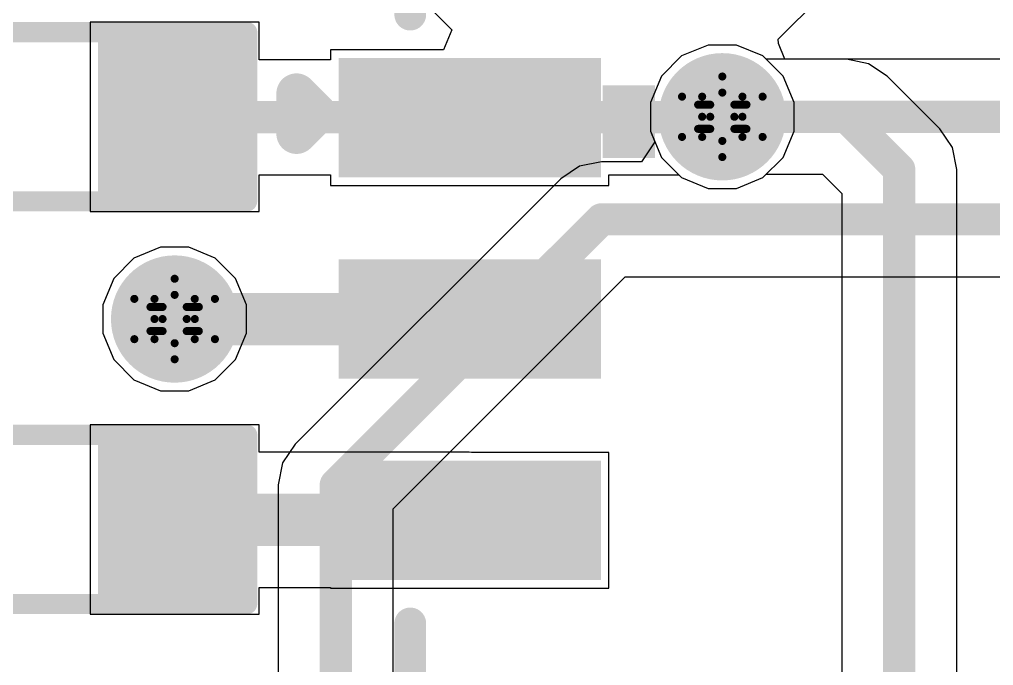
# Model space of a CAD drawing. Header units: inches. Extents: x -2.7 to 10.9, y -2.9 to 7.4.
# Drawn here: x 1.0815 to 1.3233, y -2.3553 to -2.1948 of the extents above; entities that cross this region are included whole.
import ezdxf

# ---------------------------------------------------------------- set-up
doc = ezdxf.new("R2010")
doc.units = ezdxf.units.IN
doc.header["$MEASUREMENT"] = 0
for name, color, linetype in [('Board Outline', 216, 'Continuous'), ('Bottom Layer', 5, 'Continuous'), ('Bottom Solder', 6, 'Continuous'), ('Drill Drawing', 1, 'Continuous'), ('Layer 2', 16, 'Continuous'), ('Layer 3', 76, 'Continuous'), ('Top Layer', 1, 'Continuous'), ('Top Overlay', 2, 'Continuous'), ('Top Paste', 8, 'Continuous'), ('Top Solder', 216, 'Continuous'), ('Via Holes', 16, 'Continuous')]:
    doc.layers.add(name, color=color, linetype=linetype)

# ---------------------------------------------------------------- blocks, each defined once
blk = doc.blocks.new('MICS_6814_133')
at = {"layer": 'Top Layer'}
for points in [[(-0.0285433, 0.01082675), (0.0285433, 0.01082675), (0.0285433, -0.01082675), (-0.0285433, -0.01082675)], [(-0.0285433, -0.03917325), (0.0285433, -0.03917325), (0.0285433, -0.06082675), (-0.0285433, -0.06082675)], [(-0.0285433, -0.08917325), (0.0285433, -0.08917325), (0.0285433, -0.11082675), (-0.0285433, -0.11082675)]]:
    blk.add_hatch(color=1, dxfattribs=at).paths.add_polyline_path(points)
at = {"layer": 'Top Overlay'}
blk.add_hatch(color=2, dxfattribs=at).paths.add_polyline_path([(0.033, -0.01), (0.046, -0.01), (0.046, 0.008), (0.033, 0.008)])
at = {"layer": 'Top Paste'}
for points in [[(-0.0285433, 0.01082675), (0.0285433, 0.01082675), (0.0285433, -0.01082675), (-0.0285433, -0.01082675)], [(-0.0285433, -0.03917325), (0.0285433, -0.03917325), (0.0285433, -0.06082675), (-0.0285433, -0.06082675)], [(-0.0285433, -0.08917325), (0.0285433, -0.08917325), (0.0285433, -0.11082675), (-0.0285433, -0.11082675)]]:
    blk.add_hatch(color=8, dxfattribs=at).paths.add_polyline_path(points)
at = {"layer": 'Top Solder'}
for points in [[(-0.0325433, 0.01482675), (0.0325433, 0.01482675), (0.0325433, -0.01482675), (-0.0325433, -0.01482675)], [(-0.0325433, -0.03517325), (0.0325433, -0.03517325), (0.0325433, -0.06482675), (-0.0325433, -0.06482675)], [(-0.0325433, -0.08517325), (0.0325433, -0.08517325), (0.0325433, -0.11482675), (-0.0325433, -0.11482675)]]:
    blk.add_hatch(color=216, dxfattribs=at).paths.add_polyline_path(points)
at = {"layer": 'Top Overlay'}
for points in [[(-0.0147638, 0.0255906, 0.007874, 0.007874, 0), (-0.0147638, 0.090748, 0.007874, 0.007874, 0)], [(-0.043, 0.006, 0.01, 0.01, 0), (-0.038, 0.001, 0.01, 0.01, 0)], [(-0.043, -0.004, 0.01, 0.01, 0), (-0.043, 0.006, 0.01, 0.01, 0)], [(-0.043, -0.004, 0.01, 0.01, 0), (-0.038, 0.001, 0.01, 0.01, 0)], [(-0.0147638, -0.190748, 0.007874, 0.007874, 0), (-0.0147638, -0.1255906, 0.007874, 0.007874, 0)]]:
    blk.add_lwpolyline(points, format="xyseb", dxfattribs=at)
for points in [[(-0.0167323, 0.0255906, 0.003937, 0.003937, 1), (-0.0127953, 0.0255906, 0.003937, 0.003937, 1)], [(-0.0455, 0.006, 0.005, 0.005, 1), (-0.0405, 0.006, 0.005, 0.005, 1)], [(-0.0455, 0.006, 0.005, 0.005, 1), (-0.0405, 0.006, 0.005, 0.005, 1)], [(-0.0405, 0.001, 0.005, 0.005, 1), (-0.0355, 0.001, 0.005, 0.005, 1)], [(-0.0405, 0.001, 0.005, 0.005, 1), (-0.0355, 0.001, 0.005, 0.005, 1)], [(-0.0455, -0.004, 0.005, 0.005, 1), (-0.0405, -0.004, 0.005, 0.005, 1)], [(-0.0455, -0.004, 0.005, 0.005, 1), (-0.0405, -0.004, 0.005, 0.005, 1)], [(-0.0167323, -0.1255906, 0.003937, 0.003937, 1), (-0.0127953, -0.1255906, 0.003937, 0.003937, 1)]]:
    blk.add_lwpolyline(points, format="xyseb", close=True, dxfattribs=at)
blk = doc.blocks.new('R___0603_194')
at = {"layer": 'Top Layer'}
for points in [[(-0.015, 0.0175), (-0.015, -0.0175), (-0.045, -0.0175), (-0.045, 0.0175)], [(0.045, 0.0175), (0.045, -0.0175), (0.015, -0.0175), (0.015, 0.0175)]]:
    blk.add_hatch(color=1, dxfattribs=at).paths.add_polyline_path(points)
at = {"layer": 'Top Paste'}
for points in [[(-0.015, 0.0175), (-0.015, -0.0175), (-0.045, -0.0175), (-0.045, 0.0175)], [(0.045, 0.0175), (0.045, -0.0175), (0.015, -0.0175), (0.015, 0.0175)]]:
    blk.add_hatch(color=8, dxfattribs=at).paths.add_polyline_path(points)
at = {"layer": 'Top Solder'}
for points in [[(-0.011, 0.0215), (-0.011, -0.0215), (-0.049, -0.0215), (-0.049, 0.0215)], [(0.049, 0.0215), (0.049, -0.0215), (0.011, -0.0215), (0.011, 0.0215)]]:
    blk.add_hatch(color=216, dxfattribs=at).paths.add_polyline_path(points)
at = {"layer": 'Top Overlay'}
for points in [[(-0.048, 0.021, 0.005, 0.005, 0), (0.048, 0.021, 0.005, 0.005, 0)], [(-0.048, -0.021, 0.005, 0.005, 0), (-0.048, 0.021, 0.005, 0.005, 0)], [(0.048, -0.021, 0.005, 0.005, 0), (0.048, 0.021, 0.005, 0.005, 0)], [(-0.048, -0.021, 0.005, 0.005, 0), (0.048, -0.021, 0.005, 0.005, 0)]]:
    blk.add_lwpolyline(points, format="xyseb", dxfattribs=at)
for points in [[(-0.04925, 0.021, 0.0025, 0.0025, 1), (-0.04675, 0.021, 0.0025, 0.0025, 1)], [(-0.04925, 0.021, 0.0025, 0.0025, 1), (-0.04675, 0.021, 0.0025, 0.0025, 1)], [(0.04675, 0.021, 0.0025, 0.0025, 1), (0.04925, 0.021, 0.0025, 0.0025, 1)], [(0.04675, 0.021, 0.0025, 0.0025, 1), (0.04925, 0.021, 0.0025, 0.0025, 1)], [(-0.04925, -0.021, 0.0025, 0.0025, 1), (-0.04675, -0.021, 0.0025, 0.0025, 1)], [(-0.04925, -0.021, 0.0025, 0.0025, 1), (-0.04675, -0.021, 0.0025, 0.0025, 1)], [(0.04675, -0.021, 0.0025, 0.0025, 1), (0.04925, -0.021, 0.0025, 0.0025, 1)], [(0.04675, -0.021, 0.0025, 0.0025, 1), (0.04925, -0.021, 0.0025, 0.0025, 1)]]:
    blk.add_lwpolyline(points, format="xyseb", close=True, dxfattribs=at)
blk = doc.blocks.new('R___0603_196')
at = {"layer": 'Top Layer'}
for points in [[(-0.015, 0.0175), (-0.015, -0.0175), (-0.045, -0.0175), (-0.045, 0.0175)], [(0.045, 0.0175), (0.045, -0.0175), (0.015, -0.0175), (0.015, 0.0175)]]:
    blk.add_hatch(color=1, dxfattribs=at).paths.add_polyline_path(points)
at = {"layer": 'Top Paste'}
for points in [[(-0.015, 0.0175), (-0.015, -0.0175), (-0.045, -0.0175), (-0.045, 0.0175)], [(0.045, 0.0175), (0.045, -0.0175), (0.015, -0.0175), (0.015, 0.0175)]]:
    blk.add_hatch(color=8, dxfattribs=at).paths.add_polyline_path(points)
at = {"layer": 'Top Solder'}
for points in [[(-0.011, 0.0215), (-0.011, -0.0215), (-0.049, -0.0215), (-0.049, 0.0215)], [(0.049, 0.0215), (0.049, -0.0215), (0.011, -0.0215), (0.011, 0.0215)]]:
    blk.add_hatch(color=216, dxfattribs=at).paths.add_polyline_path(points)
at = {"layer": 'Top Overlay'}
for points in [[(0.048, 0.021, 0.005, 0.005, 0), (-0.048, 0.021, 0.005, 0.005, 0)], [(-0.048, 0.021, 0.005, 0.005, 0), (-0.048, -0.021, 0.005, 0.005, 0)], [(0.048, 0.021, 0.005, 0.005, 0), (0.048, -0.021, 0.005, 0.005, 0)], [(0.048, -0.021, 0.005, 0.005, 0), (-0.048, -0.021, 0.005, 0.005, 0)]]:
    blk.add_lwpolyline(points, format="xyseb", dxfattribs=at)
for points in [[(-0.04925, 0.021, 0.0025, 0.0025, 1), (-0.04675, 0.021, 0.0025, 0.0025, 1)], [(-0.04925, 0.021, 0.0025, 0.0025, 1), (-0.04675, 0.021, 0.0025, 0.0025, 1)], [(0.04675, 0.021, 0.0025, 0.0025, 1), (0.04925, 0.021, 0.0025, 0.0025, 1)], [(0.04675, 0.021, 0.0025, 0.0025, 1), (0.04925, 0.021, 0.0025, 0.0025, 1)], [(-0.04925, -0.021, 0.0025, 0.0025, 1), (-0.04675, -0.021, 0.0025, 0.0025, 1)], [(-0.04925, -0.021, 0.0025, 0.0025, 1), (-0.04675, -0.021, 0.0025, 0.0025, 1)], [(0.04675, -0.021, 0.0025, 0.0025, 1), (0.04925, -0.021, 0.0025, 0.0025, 1)], [(0.04675, -0.021, 0.0025, 0.0025, 1), (0.04925, -0.021, 0.0025, 0.0025, 1)]]:
    blk.add_lwpolyline(points, format="xyseb", close=True, dxfattribs=at)

msp = doc.modelspace()

# ---------------------------------------------------------------- hatches: boundary and pattern name
at = {"layer": 'Bottom Layer'}
h = msp.add_hatch(color=5, dxfattribs=at)
edge = h.paths.add_edge_path()
edge.add_arc((1.256, -2.219), 0.011811, 0, 360)
h = msp.add_hatch(color=5, dxfattribs=at)
edge = h.paths.add_edge_path()
edge.add_arc((1.120058, -2.2692268), 0.011811, 0, 360)
at = {"layer": 'Bottom Solder'}
h = msp.add_hatch(color=6, dxfattribs=at)
edge = h.paths.add_edge_path()
edge.add_arc((1.256, -2.219), 0.015811, 0, 360)
h = msp.add_hatch(color=6, dxfattribs=at)
edge = h.paths.add_edge_path()
edge.add_arc((1.120058, -2.2692268), 0.015811, 0, 360)
at = {"layer": 'Layer 2'}
h = msp.add_hatch(color=16, dxfattribs=at)
edge = h.paths.add_edge_path()
edge.add_arc((1.256, -2.219), 0.011811, 0, 360)
h = msp.add_hatch(color=16, dxfattribs=at)
edge = h.paths.add_edge_path()
edge.add_arc((1.120058, -2.2692268), 0.011811, 0, 360)
at = {"layer": 'Layer 3'}
h = msp.add_hatch(color=76, dxfattribs=at)
edge = h.paths.add_edge_path()
edge.add_arc((1.256, -2.219), 0.011811, 0, 360)
h = msp.add_hatch(color=76, dxfattribs=at)
edge = h.paths.add_edge_path()
edge.add_arc((1.120058, -2.2692268), 0.011811, 0, 360)
at = {"layer": 'Top Layer'}
h = msp.add_hatch(color=1, dxfattribs=at)
edge = h.paths.add_edge_path()
edge.add_arc((1.256, -2.219), 0.011811, 0, 360)
h = msp.add_hatch(color=1, dxfattribs=at)
edge = h.paths.add_edge_path()
edge.add_arc((1.120058, -2.2692268), 0.011811, 0, 360)
at = {"layer": 'Top Solder'}
h = msp.add_hatch(color=216, dxfattribs=at)
edge = h.paths.add_edge_path()
edge.add_arc((1.256, -2.219), 0.015811, 0, 360)
h = msp.add_hatch(color=216, dxfattribs=at)
edge = h.paths.add_edge_path()
edge.add_arc((1.120058, -2.2692268), 0.015811, 0, 360)
at = {"layer": 'Via Holes'}
h = msp.add_hatch(color=7, dxfattribs=at)
edge = h.paths.add_edge_path()
edge.add_arc((1.256, -2.219), 0.0059055, 0, 360)
h = msp.add_hatch(color=7, dxfattribs=at)
edge = h.paths.add_edge_path()
edge.add_arc((1.120058, -2.2692268), 0.0059055, 0, 360)

# ---------------------------------------------------------------- linework, layer by layer
at = {"layer": 'Board Outline'}
msp.add_lwpolyline([(2.8441163, -0.2412485, 0.005, 0.005, -0.7418930096679136), (-2.4996913, -1.3779516, 0.005, 0.005, 0)], format="xyseb", dxfattribs=at)
at = {"layer": 'Bottom Layer'}
for p, q in [((1.2524572, -2.201189), (1.2459109, -2.2039006)), ((1.2595428, -2.201189), (1.2524572, -2.201189)), ((1.2660891, -2.2039006), (1.2595428, -2.201189)), ((1.2459109, -2.2039006), (1.2409006, -2.2089109)), ((1.2669142, -2.2047257), (1.2660891, -2.2039006)), ((1.457665, -2.2047257), (1.2669142, -2.2047257)), ((1.2409006, -2.2089109), (1.238189, -2.2154572)), ((1.238189, -2.2154572), (1.238189, -2.2225428)), ((1.238189, -2.2225428), (1.2392915, -2.2252044)), ((1.2392915, -2.2252044), (1.2359506, -2.2302045)), ((1.2205329, -2.2312911), (1.2159019, -2.2343853)), ((1.2259954, -2.2302044), (1.2205329, -2.2312911)), ((1.2259959, -2.2302045), (1.2259954, -2.2302044)), ((1.2359506, -2.2302045), (1.2259959, -2.2302045)), ((1.2159017, -2.2343856), (1.1499645, -2.3003227)), ((1.2159019, -2.2343853), (1.2159017, -2.2343856)), ((1.1743323, -2.3163289), (1.231908, -2.2587531)), ((1.231908, -2.2587531), (1.4748411, -2.2587531)), ((1.1499645, -2.3003227), (1.1468703, -2.3049537)), ((1.1468703, -2.3049537), (1.1457836, -2.3104162)), ((1.1457836, -2.3104162), (1.1457837, -2.3104167)), ((1.1457837, -2.3104167), (1.1457837, -2.3807257)), ((1.1743323, -2.3840858), (1.1743323, -2.3163289))]:
    msp.add_line(p, q, dxfattribs=at)
for points in [[(1.256, -2.219, 0.008, 0.008, 0), (1.4635777, -2.219, 0.008, 0.008, 0)], [(1.160058, -2.3104162, 0.008, 0.008, 0), (1.2259954, -2.2444788, 0.008, 0.008, 0)], [(1.2259954, -2.2444788, 0.008, 0.008, 0), (1.4748416, -2.2444788, 0.008, 0.008, 0)], [(1.160058, -2.395, 0.008, 0.008, 0), (1.160058, -2.3104162, 0.008, 0.008, 0)]]:
    msp.add_lwpolyline(points, format="xyseb", dxfattribs=at)
for points in [[(1.254, -2.219, 0.004, 0.004, 1), (1.258, -2.219, 0.004, 0.004, 1)], [(1.2239954, -2.2444788, 0.004, 0.004, 1), (1.2279954, -2.2444788, 0.004, 0.004, 1)], [(1.2239954, -2.2444788, 0.004, 0.004, 1), (1.2279954, -2.2444788, 0.004, 0.004, 1)], [(1.158058, -2.3104162, 0.004, 0.004, 1), (1.162058, -2.3104162, 0.004, 0.004, 1)], [(1.158058, -2.3104162, 0.004, 0.004, 1), (1.162058, -2.3104162, 0.004, 0.004, 1)]]:
    msp.add_lwpolyline(points, format="xyseb", close=True, dxfattribs=at)
at = {"layer": 'Drill Drawing'}
for points in [[(1.251, -2.214, 0.002, 0.002, 0), (1.256, -2.209, 0.002, 0.002, 0)], [(1.256, -2.209, 0.002, 0.002, 0), (1.261, -2.214, 0.002, 0.002, 0)], [(1.253, -2.216, 0.002, 0.002, 0), (1.256, -2.213, 0.002, 0.002, 0)], [(1.256, -2.213, 0.002, 0.002, 0), (1.259, -2.216, 0.002, 0.002, 0)], [(1.246, -2.214, 0.002, 0.002, 0), (1.251, -2.219, 0.002, 0.002, 0)], [(1.246, -2.214, 0.002, 0.002, 0), (1.251, -2.214, 0.002, 0.002, 0)], [(1.261, -2.214, 0.002, 0.002, 0), (1.266, -2.214, 0.002, 0.002, 0)], [(1.261, -2.219, 0.002, 0.002, 0), (1.266, -2.214, 0.002, 0.002, 0)], [(1.25, -2.216, 0.002, 0.002, 0), (1.253, -2.219, 0.002, 0.002, 0)], [(1.25, -2.216, 0.002, 0.002, 0), (1.253, -2.216, 0.002, 0.002, 0)], [(1.259, -2.216, 0.002, 0.002, 0), (1.262, -2.216, 0.002, 0.002, 0)], [(1.259, -2.219, 0.002, 0.002, 0), (1.262, -2.216, 0.002, 0.002, 0)], [(1.246, -2.224, 0.002, 0.002, 0), (1.251, -2.219, 0.002, 0.002, 0)], [(1.25, -2.222, 0.002, 0.002, 0), (1.253, -2.219, 0.002, 0.002, 0)], [(1.259, -2.219, 0.002, 0.002, 0), (1.262, -2.222, 0.002, 0.002, 0)], [(1.261, -2.219, 0.002, 0.002, 0), (1.266, -2.224, 0.002, 0.002, 0)], [(1.25, -2.222, 0.002, 0.002, 0), (1.253, -2.222, 0.002, 0.002, 0)], [(1.253, -2.222, 0.002, 0.002, 0), (1.256, -2.225, 0.002, 0.002, 0)], [(1.256, -2.225, 0.002, 0.002, 0), (1.259, -2.222, 0.002, 0.002, 0)], [(1.259, -2.222, 0.002, 0.002, 0), (1.262, -2.222, 0.002, 0.002, 0)], [(1.246, -2.224, 0.002, 0.002, 0), (1.251, -2.224, 0.002, 0.002, 0)], [(1.251, -2.224, 0.002, 0.002, 0), (1.256, -2.229, 0.002, 0.002, 0)], [(1.256, -2.229, 0.002, 0.002, 0), (1.261, -2.224, 0.002, 0.002, 0)], [(1.261, -2.224, 0.002, 0.002, 0), (1.266, -2.224, 0.002, 0.002, 0)], [(1.115058, -2.2642268, 0.002, 0.002, 0), (1.120058, -2.2592268, 0.002, 0.002, 0)], [(1.120058, -2.2592268, 0.002, 0.002, 0), (1.125058, -2.2642268, 0.002, 0.002, 0)], [(1.117058, -2.2662268, 0.002, 0.002, 0), (1.120058, -2.2632268, 0.002, 0.002, 0)], [(1.120058, -2.2632268, 0.002, 0.002, 0), (1.123058, -2.2662268, 0.002, 0.002, 0)], [(1.110058, -2.2642268, 0.002, 0.002, 0), (1.115058, -2.2692268, 0.002, 0.002, 0)], [(1.110058, -2.2642268, 0.002, 0.002, 0), (1.115058, -2.2642268, 0.002, 0.002, 0)], [(1.114058, -2.2662268, 0.002, 0.002, 0), (1.117058, -2.2692268, 0.002, 0.002, 0)], [(1.114058, -2.2662268, 0.002, 0.002, 0), (1.117058, -2.2662268, 0.002, 0.002, 0)], [(1.123058, -2.2662268, 0.002, 0.002, 0), (1.126058, -2.2662268, 0.002, 0.002, 0)], [(1.123058, -2.2692268, 0.002, 0.002, 0), (1.126058, -2.2662268, 0.002, 0.002, 0)], [(1.125058, -2.2642268, 0.002, 0.002, 0), (1.130058, -2.2642268, 0.002, 0.002, 0)], [(1.125058, -2.2692268, 0.002, 0.002, 0), (1.130058, -2.2642268, 0.002, 0.002, 0)], [(1.110058, -2.2742268, 0.002, 0.002, 0), (1.115058, -2.2692268, 0.002, 0.002, 0)], [(1.114058, -2.2722268, 0.002, 0.002, 0), (1.117058, -2.2692268, 0.002, 0.002, 0)], [(1.123058, -2.2692268, 0.002, 0.002, 0), (1.126058, -2.2722268, 0.002, 0.002, 0)], [(1.125058, -2.2692268, 0.002, 0.002, 0), (1.130058, -2.2742268, 0.002, 0.002, 0)], [(1.114058, -2.2722268, 0.002, 0.002, 0), (1.117058, -2.2722268, 0.002, 0.002, 0)], [(1.117058, -2.2722268, 0.002, 0.002, 0), (1.120058, -2.2752268, 0.002, 0.002, 0)], [(1.120058, -2.2752268, 0.002, 0.002, 0), (1.123058, -2.2722268, 0.002, 0.002, 0)], [(1.123058, -2.2722268, 0.002, 0.002, 0), (1.126058, -2.2722268, 0.002, 0.002, 0)], [(1.110058, -2.2742268, 0.002, 0.002, 0), (1.115058, -2.2742268, 0.002, 0.002, 0)], [(1.115058, -2.2742268, 0.002, 0.002, 0), (1.120058, -2.2792268, 0.002, 0.002, 0)], [(1.120058, -2.2792268, 0.002, 0.002, 0), (1.125058, -2.2742268, 0.002, 0.002, 0)], [(1.125058, -2.2742268, 0.002, 0.002, 0), (1.130058, -2.2742268, 0.002, 0.002, 0)]]:
    msp.add_lwpolyline(points, format="xyseb", dxfattribs=at)
for points in [[(1.2555, -2.209, 0.001, 0.001, 1), (1.2565, -2.209, 0.001, 0.001, 1)], [(1.2555, -2.209, 0.001, 0.001, 1), (1.2565, -2.209, 0.001, 0.001, 1)], [(1.2555, -2.213, 0.001, 0.001, 1), (1.2565, -2.213, 0.001, 0.001, 1)], [(1.2555, -2.213, 0.001, 0.001, 1), (1.2565, -2.213, 0.001, 0.001, 1)], [(1.2455, -2.214, 0.001, 0.001, 1), (1.2465, -2.214, 0.001, 0.001, 1)], [(1.2455, -2.214, 0.001, 0.001, 1), (1.2465, -2.214, 0.001, 0.001, 1)], [(1.2505, -2.214, 0.001, 0.001, 1), (1.2515, -2.214, 0.001, 0.001, 1)], [(1.2505, -2.214, 0.001, 0.001, 1), (1.2515, -2.214, 0.001, 0.001, 1)], [(1.2605, -2.214, 0.001, 0.001, 1), (1.2615, -2.214, 0.001, 0.001, 1)], [(1.2605, -2.214, 0.001, 0.001, 1), (1.2615, -2.214, 0.001, 0.001, 1)], [(1.2655, -2.214, 0.001, 0.001, 1), (1.2665, -2.214, 0.001, 0.001, 1)], [(1.2655, -2.214, 0.001, 0.001, 1), (1.2665, -2.214, 0.001, 0.001, 1)], [(1.2495, -2.216, 0.001, 0.001, 1), (1.2505, -2.216, 0.001, 0.001, 1)], [(1.2495, -2.216, 0.001, 0.001, 1), (1.2505, -2.216, 0.001, 0.001, 1)], [(1.2525, -2.216, 0.001, 0.001, 1), (1.2535, -2.216, 0.001, 0.001, 1)], [(1.2525, -2.216, 0.001, 0.001, 1), (1.2535, -2.216, 0.001, 0.001, 1)], [(1.2585, -2.216, 0.001, 0.001, 1), (1.2595, -2.216, 0.001, 0.001, 1)], [(1.2585, -2.216, 0.001, 0.001, 1), (1.2595, -2.216, 0.001, 0.001, 1)], [(1.2615, -2.216, 0.001, 0.001, 1), (1.2625, -2.216, 0.001, 0.001, 1)], [(1.2615, -2.216, 0.001, 0.001, 1), (1.2625, -2.216, 0.001, 0.001, 1)], [(1.2505, -2.219, 0.001, 0.001, 1), (1.2515, -2.219, 0.001, 0.001, 1)], [(1.2505, -2.219, 0.001, 0.001, 1), (1.2515, -2.219, 0.001, 0.001, 1)], [(1.2525, -2.219, 0.001, 0.001, 1), (1.2535, -2.219, 0.001, 0.001, 1)], [(1.2525, -2.219, 0.001, 0.001, 1), (1.2535, -2.219, 0.001, 0.001, 1)], [(1.2585, -2.219, 0.001, 0.001, 1), (1.2595, -2.219, 0.001, 0.001, 1)], [(1.2585, -2.219, 0.001, 0.001, 1), (1.2595, -2.219, 0.001, 0.001, 1)], [(1.2605, -2.219, 0.001, 0.001, 1), (1.2615, -2.219, 0.001, 0.001, 1)], [(1.2605, -2.219, 0.001, 0.001, 1), (1.2615, -2.219, 0.001, 0.001, 1)], [(1.2495, -2.222, 0.001, 0.001, 1), (1.2505, -2.222, 0.001, 0.001, 1)], [(1.2495, -2.222, 0.001, 0.001, 1), (1.2505, -2.222, 0.001, 0.001, 1)], [(1.2525, -2.222, 0.001, 0.001, 1), (1.2535, -2.222, 0.001, 0.001, 1)], [(1.2525, -2.222, 0.001, 0.001, 1), (1.2535, -2.222, 0.001, 0.001, 1)], [(1.2585, -2.222, 0.001, 0.001, 1), (1.2595, -2.222, 0.001, 0.001, 1)], [(1.2585, -2.222, 0.001, 0.001, 1), (1.2595, -2.222, 0.001, 0.001, 1)], [(1.2615, -2.222, 0.001, 0.001, 1), (1.2625, -2.222, 0.001, 0.001, 1)], [(1.2615, -2.222, 0.001, 0.001, 1), (1.2625, -2.222, 0.001, 0.001, 1)], [(1.2455, -2.224, 0.001, 0.001, 1), (1.2465, -2.224, 0.001, 0.001, 1)], [(1.2455, -2.224, 0.001, 0.001, 1), (1.2465, -2.224, 0.001, 0.001, 1)], [(1.2505, -2.224, 0.001, 0.001, 1), (1.2515, -2.224, 0.001, 0.001, 1)], [(1.2505, -2.224, 0.001, 0.001, 1), (1.2515, -2.224, 0.001, 0.001, 1)], [(1.2555, -2.225, 0.001, 0.001, 1), (1.2565, -2.225, 0.001, 0.001, 1)], [(1.2555, -2.225, 0.001, 0.001, 1), (1.2565, -2.225, 0.001, 0.001, 1)], [(1.2605, -2.224, 0.001, 0.001, 1), (1.2615, -2.224, 0.001, 0.001, 1)], [(1.2605, -2.224, 0.001, 0.001, 1), (1.2615, -2.224, 0.001, 0.001, 1)], [(1.2655, -2.224, 0.001, 0.001, 1), (1.2665, -2.224, 0.001, 0.001, 1)], [(1.2655, -2.224, 0.001, 0.001, 1), (1.2665, -2.224, 0.001, 0.001, 1)], [(1.2555, -2.229, 0.001, 0.001, 1), (1.2565, -2.229, 0.001, 0.001, 1)], [(1.2555, -2.229, 0.001, 0.001, 1), (1.2565, -2.229, 0.001, 0.001, 1)], [(1.119558, -2.2592268, 0.001, 0.001, 1), (1.120558, -2.2592268, 0.001, 0.001, 1)], [(1.119558, -2.2592268, 0.001, 0.001, 1), (1.120558, -2.2592268, 0.001, 0.001, 1)], [(1.119558, -2.2632268, 0.001, 0.001, 1), (1.120558, -2.2632268, 0.001, 0.001, 1)], [(1.119558, -2.2632268, 0.001, 0.001, 1), (1.120558, -2.2632268, 0.001, 0.001, 1)], [(1.109558, -2.2642268, 0.001, 0.001, 1), (1.110558, -2.2642268, 0.001, 0.001, 1)], [(1.109558, -2.2642268, 0.001, 0.001, 1), (1.110558, -2.2642268, 0.001, 0.001, 1)], [(1.113558, -2.2662268, 0.001, 0.001, 1), (1.114558, -2.2662268, 0.001, 0.001, 1)], [(1.113558, -2.2662268, 0.001, 0.001, 1), (1.114558, -2.2662268, 0.001, 0.001, 1)], [(1.114558, -2.2642268, 0.001, 0.001, 1), (1.115558, -2.2642268, 0.001, 0.001, 1)], [(1.114558, -2.2642268, 0.001, 0.001, 1), (1.115558, -2.2642268, 0.001, 0.001, 1)], [(1.116558, -2.2662268, 0.001, 0.001, 1), (1.117558, -2.2662268, 0.001, 0.001, 1)], [(1.116558, -2.2662268, 0.001, 0.001, 1), (1.117558, -2.2662268, 0.001, 0.001, 1)], [(1.122558, -2.2662268, 0.001, 0.001, 1), (1.123558, -2.2662268, 0.001, 0.001, 1)], [(1.122558, -2.2662268, 0.001, 0.001, 1), (1.123558, -2.2662268, 0.001, 0.001, 1)], [(1.124558, -2.2642268, 0.001, 0.001, 1), (1.125558, -2.2642268, 0.001, 0.001, 1)], [(1.124558, -2.2642268, 0.001, 0.001, 1), (1.125558, -2.2642268, 0.001, 0.001, 1)], [(1.125558, -2.2662268, 0.001, 0.001, 1), (1.126558, -2.2662268, 0.001, 0.001, 1)], [(1.125558, -2.2662268, 0.001, 0.001, 1), (1.126558, -2.2662268, 0.001, 0.001, 1)], [(1.129558, -2.2642268, 0.001, 0.001, 1), (1.130558, -2.2642268, 0.001, 0.001, 1)], [(1.129558, -2.2642268, 0.001, 0.001, 1), (1.130558, -2.2642268, 0.001, 0.001, 1)], [(1.114558, -2.2692268, 0.001, 0.001, 1), (1.115558, -2.2692268, 0.001, 0.001, 1)], [(1.114558, -2.2692268, 0.001, 0.001, 1), (1.115558, -2.2692268, 0.001, 0.001, 1)], [(1.116558, -2.2692268, 0.001, 0.001, 1), (1.117558, -2.2692268, 0.001, 0.001, 1)], [(1.116558, -2.2692268, 0.001, 0.001, 1), (1.117558, -2.2692268, 0.001, 0.001, 1)], [(1.122558, -2.2692268, 0.001, 0.001, 1), (1.123558, -2.2692268, 0.001, 0.001, 1)], [(1.122558, -2.2692268, 0.001, 0.001, 1), (1.123558, -2.2692268, 0.001, 0.001, 1)], [(1.124558, -2.2692268, 0.001, 0.001, 1), (1.125558, -2.2692268, 0.001, 0.001, 1)], [(1.124558, -2.2692268, 0.001, 0.001, 1), (1.125558, -2.2692268, 0.001, 0.001, 1)], [(1.113558, -2.2722268, 0.001, 0.001, 1), (1.114558, -2.2722268, 0.001, 0.001, 1)], [(1.113558, -2.2722268, 0.001, 0.001, 1), (1.114558, -2.2722268, 0.001, 0.001, 1)], [(1.116558, -2.2722268, 0.001, 0.001, 1), (1.117558, -2.2722268, 0.001, 0.001, 1)], [(1.116558, -2.2722268, 0.001, 0.001, 1), (1.117558, -2.2722268, 0.001, 0.001, 1)], [(1.122558, -2.2722268, 0.001, 0.001, 1), (1.123558, -2.2722268, 0.001, 0.001, 1)], [(1.122558, -2.2722268, 0.001, 0.001, 1), (1.123558, -2.2722268, 0.001, 0.001, 1)], [(1.125558, -2.2722268, 0.001, 0.001, 1), (1.126558, -2.2722268, 0.001, 0.001, 1)], [(1.125558, -2.2722268, 0.001, 0.001, 1), (1.126558, -2.2722268, 0.001, 0.001, 1)], [(1.109558, -2.2742268, 0.001, 0.001, 1), (1.110558, -2.2742268, 0.001, 0.001, 1)], [(1.109558, -2.2742268, 0.001, 0.001, 1), (1.110558, -2.2742268, 0.001, 0.001, 1)], [(1.114558, -2.2742268, 0.001, 0.001, 1), (1.115558, -2.2742268, 0.001, 0.001, 1)], [(1.114558, -2.2742268, 0.001, 0.001, 1), (1.115558, -2.2742268, 0.001, 0.001, 1)], [(1.119558, -2.2752268, 0.001, 0.001, 1), (1.120558, -2.2752268, 0.001, 0.001, 1)], [(1.119558, -2.2752268, 0.001, 0.001, 1), (1.120558, -2.2752268, 0.001, 0.001, 1)], [(1.124558, -2.2742268, 0.001, 0.001, 1), (1.125558, -2.2742268, 0.001, 0.001, 1)], [(1.124558, -2.2742268, 0.001, 0.001, 1), (1.125558, -2.2742268, 0.001, 0.001, 1)], [(1.129558, -2.2742268, 0.001, 0.001, 1), (1.130558, -2.2742268, 0.001, 0.001, 1)], [(1.129558, -2.2742268, 0.001, 0.001, 1), (1.130558, -2.2742268, 0.001, 0.001, 1)], [(1.119558, -2.2792268, 0.001, 0.001, 1), (1.120558, -2.2792268, 0.001, 0.001, 1)], [(1.119558, -2.2792268, 0.001, 0.001, 1), (1.120558, -2.2792268, 0.001, 0.001, 1)]]:
    msp.add_lwpolyline(points, format="xyseb", close=True, dxfattribs=at)
at = {"layer": 'Layer 2'}
for p, q in [((1.2524572, -2.201189), (1.2459109, -2.2039006)), ((1.2595428, -2.201189), (1.2524572, -2.201189)), ((1.2660891, -2.2039006), (1.2595428, -2.201189)), ((1.2459109, -2.2039006), (1.2409006, -2.2089109)), ((1.2710994, -2.2089109), (1.2660891, -2.2039006)), ((1.2409006, -2.2089109), (1.238189, -2.2154572)), ((1.273811, -2.2154572), (1.2710994, -2.2089109)), ((1.238189, -2.2154572), (1.238189, -2.2225428)), ((1.273811, -2.2225428), (1.273811, -2.2154572)), ((1.238189, -2.2225428), (1.2409006, -2.2290891)), ((1.2710994, -2.2290891), (1.273811, -2.2225428)), ((1.2409006, -2.2290891), (1.2459109, -2.2340994)), ((1.2660891, -2.2340994), (1.2710994, -2.2290891)), ((1.2459109, -2.2340994), (1.2524572, -2.236811)), ((1.2595428, -2.236811), (1.2660891, -2.2340994)), ((1.2524572, -2.236811), (1.2595428, -2.236811))]:
    msp.add_line(p, q, dxfattribs=at)
at = {"layer": 'Layer 3'}
for p, q in [((1.2524572, -2.201189), (1.2459109, -2.2039006)), ((1.2595428, -2.201189), (1.2524572, -2.201189)), ((1.2660891, -2.2039006), (1.2595428, -2.201189)), ((1.2459109, -2.2039006), (1.2409006, -2.2089109)), ((1.2710994, -2.2089109), (1.2660891, -2.2039006)), ((1.2409006, -2.2089109), (1.238189, -2.2154572)), ((1.273811, -2.2154572), (1.2710994, -2.2089109)), ((1.238189, -2.2154572), (1.238189, -2.2225428)), ((1.273811, -2.2225428), (1.273811, -2.2154572)), ((1.238189, -2.2225428), (1.2409006, -2.2290891)), ((1.2710994, -2.2290891), (1.273811, -2.2225428)), ((1.2409006, -2.2290891), (1.2459109, -2.2340994)), ((1.2660891, -2.2340994), (1.2710994, -2.2290891)), ((1.2459109, -2.2340994), (1.2524572, -2.236811)), ((1.2595428, -2.236811), (1.2660891, -2.2340994)), ((1.2524572, -2.236811), (1.2595428, -2.236811)), ((1.1165152, -2.2514158), (1.1099689, -2.2541274)), ((1.1236008, -2.2514158), (1.1165152, -2.2514158)), ((1.1301471, -2.2541274), (1.1236008, -2.2514158)), ((1.1099689, -2.2541274), (1.1049586, -2.2591377)), ((1.1351574, -2.2591377), (1.1301471, -2.2541274)), ((1.1049586, -2.2591377), (1.102247, -2.265684)), ((1.137869, -2.265684), (1.1351574, -2.2591377)), ((1.102247, -2.265684), (1.102247, -2.2727696)), ((1.137869, -2.2727696), (1.137869, -2.265684)), ((1.102247, -2.2727696), (1.1049586, -2.2793159)), ((1.1351574, -2.2793159), (1.137869, -2.2727696)), ((1.1049586, -2.2793159), (1.1099689, -2.2843262)), ((1.1301471, -2.2843262), (1.1351574, -2.2793159)), ((1.1099689, -2.2843262), (1.1165152, -2.2870378)), ((1.1236008, -2.2870378), (1.1301471, -2.2843262)), ((1.1165152, -2.2870378), (1.1236008, -2.2870378))]:
    msp.add_line(p, q, dxfattribs=at)
at = {"layer": 'Top Layer'}
for p, q in [((1.2699031, -2.1997257), (1.2853144, -2.1843144)), ((1.1772684, -2.1858083), (1.1888602, -2.1974001)), ((1.141058, -2.1955), (1.099058, -2.1955)), ((1.099058, -2.1955), (1.099058, -2.2425)), ((1.141058, -2.2048391), (1.141058, -2.1955)), ((1.1888602, -2.1974001), (1.1867891, -2.2024001)), ((1.2699846, -2.2008344), (1.2699031, -2.1997257)), ((1.1867891, -2.2024001), (1.1587619, -2.2024001)), ((1.1587619, -2.2024001), (1.1587619, -2.2048391)), ((1.2715489, -2.2047257), (1.2699846, -2.2008344)), ((1.1587619, -2.2048391), (1.141058, -2.2048391)), ((1.2868085, -2.2047257), (1.2715489, -2.2047257)), ((1.286809, -2.2047256), (1.2868085, -2.2047257)), ((1.2922715, -2.2058123), (1.286809, -2.2047256)), ((1.2969025, -2.2089065), (1.2922715, -2.2058123)), ((1.3100129, -2.2220169), (1.2969025, -2.2089065)), ((1.3131071, -2.2266479), (1.3100129, -2.2220169)), ((1.3141938, -2.2321104), (1.3131071, -2.2266479)), ((1.141058, -2.2425), (1.141058, -2.2333877)), ((1.141058, -2.2333877), (1.1587619, -2.2333877)), ((1.1587619, -2.2333877), (1.1587619, -2.2360535)), ((1.2278485, -2.2360535), (1.2278485, -2.2333877)), ((1.2278485, -2.2333877), (1.2451992, -2.2333877)), ((1.2451992, -2.2333877), (1.2459109, -2.2340994)), ((1.2660891, -2.2340994), (1.2669142, -2.2332743)), ((1.2669142, -2.2332743), (1.2808963, -2.2332743)), ((1.2808963, -2.2332743), (1.2856451, -2.2380231)), ((1.3141937, -2.2321109), (1.3141938, -2.2321104)), ((1.3141937, -2.3606678), (1.3141937, -2.2321109)), ((1.1587619, -2.2360535), (1.2278485, -2.2360535)), ((1.2459109, -2.2340994), (1.2524572, -2.236811)), ((1.2595428, -2.236811), (1.2660891, -2.2340994)), ((1.2524572, -2.236811), (1.2595428, -2.236811)), ((1.2856451, -2.2380231), (1.2856451, -2.4317268)), ((1.099058, -2.2425), (1.141058, -2.2425)), ((1.141058, -2.2955), (1.099058, -2.2955)), ((1.099058, -2.2955), (1.099058, -2.3425)), ((1.141058, -2.3022901), (1.141058, -2.2955)), ((1.1931918, -2.3022901), (1.141058, -2.3022901)), ((1.1937448, -2.3024001), (1.1931918, -2.3022901)), ((1.2278485, -2.3024001), (1.1937448, -2.3024001)), ((1.2278485, -2.3360535), (1.2278485, -2.3024001)), ((1.141058, -2.3425), (1.141058, -2.3359367)), ((1.141058, -2.3359367), (1.1587619, -2.3359367)), ((1.1587619, -2.3359367), (1.1587619, -2.3360535)), ((1.1587619, -2.3360535), (1.2278485, -2.3360535)), ((1.099058, -2.3425), (1.141058, -2.3425))]:
    msp.add_line(p, q, dxfattribs=at)
for points in [[(1.120058, -2.219, 0.013, 0.013, 0), (1.1201714, -2.2191134, 0.013, 0.013, 0)], [(1.1931918, -2.2191134, 0.013, 0.013, 0), (1.1933052, -2.2192268, 0.013, 0.013, 0)], [(1.1933052, -2.2192268, 0.013, 0.013, 0), (1.1934186, -2.2191134, 0.013, 0.013, 0)], [(1.2558866, -2.2191134, 0.013, 0.013, 0), (1.256, -2.219, 0.013, 0.013, 0)], [(1.1201714, -2.2191134, 0.008, 0.008, 0), (1.1931918, -2.2191134, 0.008, 0.008, 0)], [(1.1934186, -2.2191134, 0.008, 0.008, 0), (1.2558866, -2.2191134, 0.008, 0.008, 0)], [(1.256, -2.219, 0.008, 0.008, 0), (1.286809, -2.219, 0.008, 0.008, 0)], [(1.286809, -2.219, 0.008, 0.008, 0), (1.2999194, -2.2321104, 0.008, 0.008, 0)], [(1.2999194, -2.4813012, 0.008, 0.008, 0), (1.2999194, -2.2321104, 0.008, 0.008, 0)], [(1.120058, -2.2692268, 0.013, 0.013, 0), (1.1933052, -2.2692268, 0.013, 0.013, 0)], [(1.120058, -2.319, 0.013, 0.013, 0), (1.1201714, -2.3191134, 0.013, 0.013, 0)], [(1.1201714, -2.3191134, 0.013, 0.013, 0), (1.1931918, -2.3191134, 0.013, 0.013, 0)], [(1.1931918, -2.3191134, 0.013, 0.013, 0), (1.1933052, -2.3192268, 0.013, 0.013, 0)]]:
    msp.add_lwpolyline(points, format="xyseb", dxfattribs=at)
for points in [[(1.116808, -2.219, 0.0065, 0.0065, 1), (1.123308, -2.219, 0.0065, 0.0065, 1)], [(1.1169214, -2.2191134, 0.0065, 0.0065, 1), (1.1234214, -2.2191134, 0.0065, 0.0065, 1)], [(1.1899418, -2.2191134, 0.0065, 0.0065, 1), (1.1964418, -2.2191134, 0.0065, 0.0065, 1)], [(1.1900552, -2.2192268, 0.0065, 0.0065, 1), (1.1965552, -2.2192268, 0.0065, 0.0065, 1)], [(1.1900552, -2.2192268, 0.0065, 0.0065, 1), (1.1965552, -2.2192268, 0.0065, 0.0065, 1)], [(1.1901686, -2.2191134, 0.0065, 0.0065, 1), (1.1966686, -2.2191134, 0.0065, 0.0065, 1)], [(1.2526366, -2.2191134, 0.0065, 0.0065, 1), (1.2591366, -2.2191134, 0.0065, 0.0065, 1)], [(1.25275, -2.219, 0.0065, 0.0065, 1), (1.25925, -2.219, 0.0065, 0.0065, 1)], [(1.1181714, -2.2191134, 0.004, 0.004, 1), (1.1221714, -2.2191134, 0.004, 0.004, 1)], [(1.1911918, -2.2191134, 0.004, 0.004, 1), (1.1951918, -2.2191134, 0.004, 0.004, 1)], [(1.1914186, -2.2191134, 0.004, 0.004, 1), (1.1954186, -2.2191134, 0.004, 0.004, 1)], [(1.2538866, -2.2191134, 0.004, 0.004, 1), (1.2578866, -2.2191134, 0.004, 0.004, 1)], [(1.254, -2.219, 0.004, 0.004, 1), (1.258, -2.219, 0.004, 0.004, 1)], [(1.284809, -2.219, 0.004, 0.004, 1), (1.288809, -2.219, 0.004, 0.004, 1)], [(1.284809, -2.219, 0.004, 0.004, 1), (1.288809, -2.219, 0.004, 0.004, 1)], [(1.2979194, -2.2321104, 0.004, 0.004, 1), (1.3019194, -2.2321104, 0.004, 0.004, 1)], [(1.2979194, -2.2321104, 0.004, 0.004, 1), (1.3019194, -2.2321104, 0.004, 0.004, 1)], [(1.116808, -2.2692268, 0.0065, 0.0065, 1), (1.123308, -2.2692268, 0.0065, 0.0065, 1)], [(1.1900552, -2.2692268, 0.0065, 0.0065, 1), (1.1965552, -2.2692268, 0.0065, 0.0065, 1)], [(1.116808, -2.319, 0.0065, 0.0065, 1), (1.123308, -2.319, 0.0065, 0.0065, 1)], [(1.1169214, -2.3191134, 0.0065, 0.0065, 1), (1.1234214, -2.3191134, 0.0065, 0.0065, 1)], [(1.1169214, -2.3191134, 0.0065, 0.0065, 1), (1.1234214, -2.3191134, 0.0065, 0.0065, 1)], [(1.1899418, -2.3191134, 0.0065, 0.0065, 1), (1.1964418, -2.3191134, 0.0065, 0.0065, 1)], [(1.1899418, -2.3191134, 0.0065, 0.0065, 1), (1.1964418, -2.3191134, 0.0065, 0.0065, 1)], [(1.1900552, -2.3192268, 0.0065, 0.0065, 1), (1.1965552, -2.3192268, 0.0065, 0.0065, 1)]]:
    msp.add_lwpolyline(points, format="xyseb", close=True, dxfattribs=at)

# ---------------------------------------------------------------- block references
for name, p in [('MICS_6814_133', (1.1933052, -2.2192268)), ('R___0603_194', (1.090058, -2.219))]:
    msp.add_blockref(name, p)
at = {"rotation": 180}
msp.add_blockref('R___0603_196', (1.090058, -2.319), dxfattribs=at)

doc.saveas('drawing.dxf')
